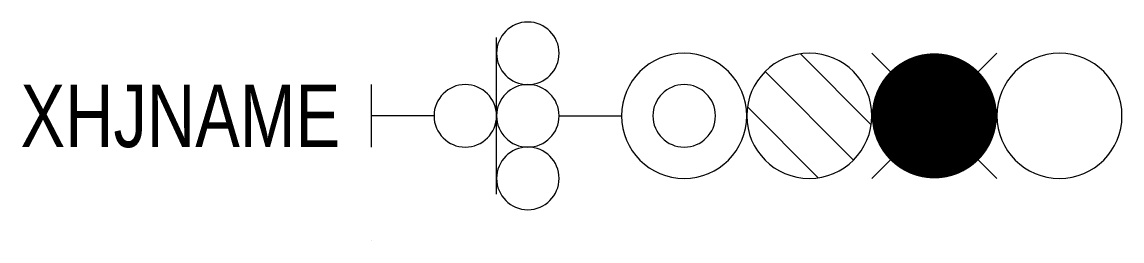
# Model space of a CAD drawing. Header units: millimetres. Extents: x -11.2 to 24, y 0 to 7.
import ezdxf
from ezdxf.enums import TextEntityAlignment as Align

# ---------------------------------------------------------------- set-up
doc = ezdxf.new("R2010")
doc.units = ezdxf.units.MM
doc.header["$MEASUREMENT"] = 0

msp = doc.modelspace()

# ---------------------------------------------------------------- linework, layer by layer
msp.add_line((0, 0.001), (0, -0.001))
at = {"color": 7}
for points in [[(4, 6, 1), (6, 6, 1)], [(8, 4, 1), (12, 4, 1)], [(2, 4, 1), (4, 4, 1)], [(4, 4, 1), (6, 4, 1)], [(9, 4, 1), (11, 4, 1)], [(4, 2, 1), (6, 2, 1)]]:
    msp.add_lwpolyline(points, format="xyb", close=True, dxfattribs=at)
for points in [[(4, 1.5), (4, 6.5)], [(0, 3), (0, 5)], [(2, 4), (0, 4)], [(6, 4), (8, 4)]]:
    msp.add_lwpolyline(points, dxfattribs=at)
at = {"color": 2}
msp.add_lwpolyline([(12, 4, 1), (16, 4, 1)], format="xyb", close=True, dxfattribs=at)
for points in [[(13.717, 5.98), (15.98, 3.717)], [(12.586, 5.414), (15.414, 2.586)], [(12.02, 4.283), (14.283, 2.02)]]:
    msp.add_lwpolyline(points, dxfattribs=at)
at = {"color": 1, "const_width": 2}
msp.add_lwpolyline([(19, 4, 1), (17, 4, 1)], format="xyb", close=True, dxfattribs=at)
at = {"color": 1}
for points in [[(16.586, 5.414), (16, 6)], [(19.995, 6.005), (19.409, 5.419)], [(16.586, 2.586), (16, 2)], [(20, 2), (19.414, 2.586)]]:
    msp.add_lwpolyline(points, dxfattribs=at)
at = {"color": 3}
msp.add_lwpolyline([(20, 4, 1), (24, 4, 1)], format="xyb", close=True, dxfattribs=at)

# ---------------------------------------------------------------- texts
at = {"width": 0.8}
msp.add_attdef('XHJNAME', text='X4', height=2, dxfattribs=at).set_placement((-1, 3), align=Align.RIGHT)

doc.saveas('drawing.dxf')
